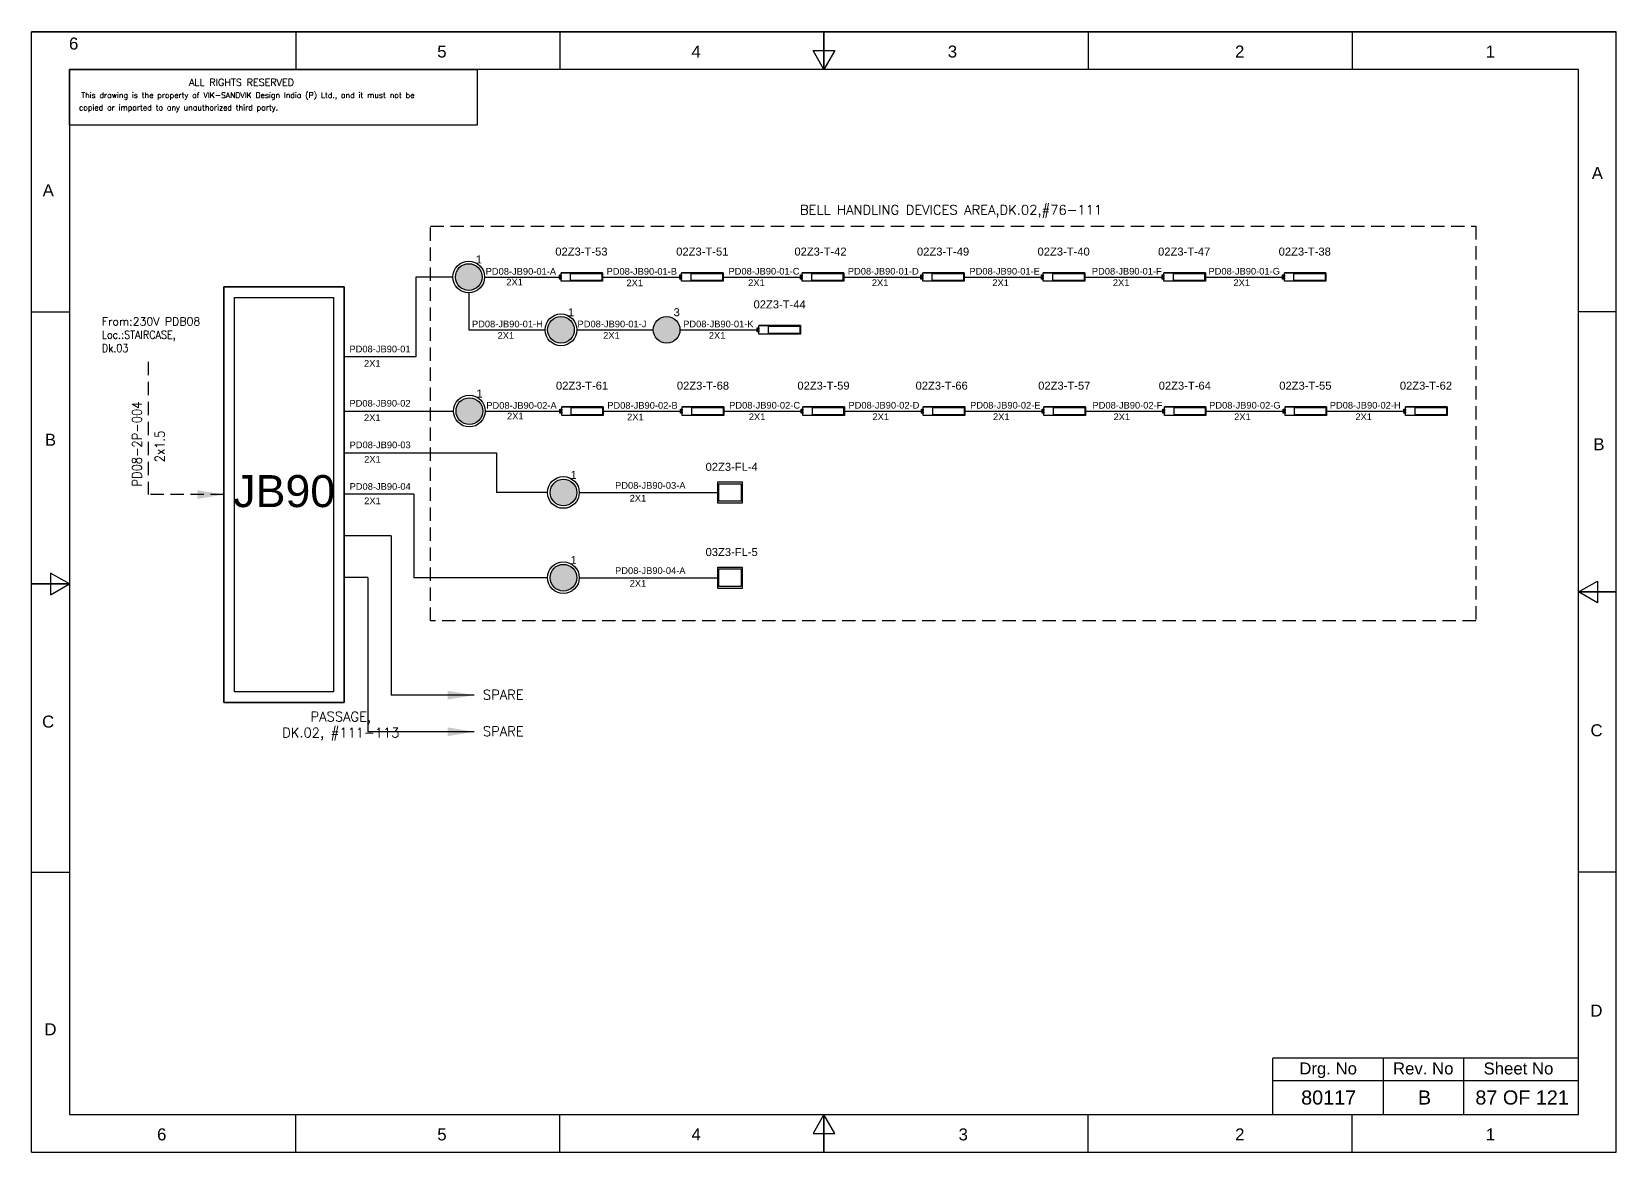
# Model space of a CAD drawing. Header units: inches. Extents: x -3311 to 1429, y -713 to 2436.
# Drawn here: x -2320.5 to -2023.5, y -152.6 to 57.4 of the extents above; entities that cross this region are included whole.
import ezdxf
from ezdxf.enums import TextEntityAlignment as Align

# ---------------------------------------------------------------- set-up
doc = ezdxf.new("R2010")
doc.units = ezdxf.units.IN
doc.linetypes.add('HIDDEN', pattern=[0.375, 0.25, -0.125])
doc.linetypes.add('SOLID', pattern=[0])
for name, color, linetype, lineweight in [('ELEC_TXT-025', 1, 'Continuous', 25), ('HEL-025', 1, 'Continuous', 25), ('HEL-035', 2, 'Continuous', 35)]:
    doc.layers.add(name, color=color, linetype=linetype, lineweight=lineweight)
doc.layers.add('LINE', color=3, linetype='SOLID')
doc.styles.add('_NORMAL', font='arial.ttf')
doc.styles.add('ROMANS', font='simplex.shx', dxfattribs={"width": 0.88})
doc.styles.get("Standard").update_dxf_attribs({"font": 'arial.ttf'})
doc.dimstyles.get("Standard").update_dxf_attribs({"dimtxt": 0.18, "dimasz": 0.18, "dimexe": 0.18, "dimexo": 0.0625, "dimgap": 0.09, "dimtad": 0, "dimtih": 1, "dimtoh": 1, "dimdec": 4, "dimzin": 0, "dimdsep": 46, "dimtxsty": 'Standard', "dimcen": 0.09, "dimadec": 0, "dimazin": 0, "dimtfac": 1, "dimtdec": 4, "dimtofl": 0, "dimtmove": 0, "dimatfit": 3, "dimfxl": 1, "dimtolj": 1, "dimtzin": 0, "dimarcsym": 0})

# ---------------------------------------------------------------- blocks, each defined once
blk = doc.blocks.new('fr')
at = {"color": 7, "linetype": 'Continuous'}
for p, q in [((33763.99, 4500.4), (33466.99, 4500.4)), ((33466.99, 4500.4), (33763.99, 4500.4)), ((33466.99, 4290.33), (33466.99, 4500.4)), ((33516.49, 4500.4), (33516.49, 4493.33)), ((33565.99, 4500.4), (33565.99, 4493.33)), ((33615.49, 4500.4), (33615.49, 4493.33)), ((33615.49, 4493.33), (33615.49, 4500.4)), ((33615.49, 4500.4), (33615.49, 4493.33)), ((33664.99, 4500.4), (33664.99, 4493.33)), ((33714.49, 4500.4), (33714.49, 4493.33)), ((33763.99, 4290.33), (33763.99, 4500.4)), ((33763.99, 4290.33), (33763.99, 4500.4)), ((33615.49, 4493.33), (33613.45, 4496.87)), ((33613.45, 4496.87), (33617.53, 4496.87)), ((33617.53, 4496.87), (33615.49, 4493.33)), ((33756.92, 4493.33), (33474.06, 4493.33)), ((33474.06, 4493.33), (33474.06, 4297.41)), ((33756.92, 4297.41), (33756.92, 4493.33)), ((33466.99, 4447.89), (33474.06, 4447.89)), ((33763.99, 4447.89), (33756.92, 4447.89)), ((33474.06, 4396.87), (33470.53, 4398.91)), ((33470.53, 4398.91), (33470.53, 4394.83)), ((33466.99, 4396.87), (33474.06, 4396.87)), ((33474.06, 4396.87), (33466.99, 4396.87)), ((33466.99, 4396.87), (33474.06, 4396.87)), ((33470.53, 4394.83), (33474.06, 4396.87)), ((33756.92, 4395.37), (33760.45, 4397.41)), ((33760.45, 4397.41), (33760.45, 4393.33)), ((33763.99, 4395.37), (33756.92, 4395.37)), ((33760.45, 4393.33), (33756.92, 4395.37)), ((33756.92, 4395.37), (33763.99, 4395.37)), ((33763.99, 4395.37), (33756.92, 4395.37)), ((33466.99, 4342.85), (33474.06, 4342.85)), ((33763.99, 4342.85), (33756.92, 4342.85)), ((33474.06, 4297.41), (33756.92, 4297.41)), ((33516.49, 4290.33), (33516.49, 4297.41)), ((33565.99, 4290.33), (33565.99, 4297.41)), ((33615.49, 4297.41), (33613.45, 4293.87)), ((33615.49, 4290.33), (33615.49, 4297.41)), ((33617.53, 4293.87), (33615.49, 4297.41)), ((33615.49, 4297.41), (33615.49, 4290.33)), ((33615.49, 4290.33), (33615.49, 4297.41)), ((33664.99, 4290.33), (33664.99, 4297.41)), ((33714.49, 4290.33), (33714.49, 4297.41)), ((33613.45, 4293.87), (33617.53, 4293.87)), ((33466.99, 4290.33), (33763.99, 4290.33)), ((33466.99, 4290.33), (33763.99, 4290.33))]:
    blk.add_line(p, q, dxfattribs=at)
at = {"color": 7, "style": '_NORMAL'}
for s, p in [('6', (33474.86, 4498.18)), ('5', (33543.88, 4496.68)), ('4', (33591.52, 4496.68)), ('3', (33639.57, 4496.68)), ('2', (33693.41, 4496.68)), ('1', (33740.39, 4496.68)), ('A', (33760.45, 4473.88)), ('A', (33470.1, 4470.68)), ('B', (33470.52, 4423.9)), ('B', (33760.74, 4423.06)), ('C', (33470.08, 4371.07)), ('C', (33760.29, 4369.44)), ('D', (33760.27, 4316.89)), ('D', (33470.51, 4313.39)), ('6', (33491.37, 4293.69)), ('5', (33543.89, 4293.69)), ('4', (33591.53, 4293.69)), ('3', (33641.59, 4293.69)), ('2', (33693.43, 4293.69)), ('1', (33740.41, 4293.69))]:
    blk.add_text(s, height=2.25, dxfattribs=at).set_placement(p, align=Align.MIDDLE_CENTER)
blk = doc.blocks.new('A$C4BAD7D21')
at = {"layer": 'HEL-025'}
blk.add_lwpolyline([(-34000, 0), (-34000, 2086), (-18714, 2086), (-18714, 0)], close=True, dxfattribs=at)
at = {"layer": 'HEL-025', "style": 'ROMANS'}
for s, p in [('This drawing is the property of VIK-SANDVIK Design India (P) Ltd., and it must not be', (-33558, 1016)), (' copied or imparted to any unauthorized third party.', (-33785, 550))]:
    blk.add_text(s, height=210, dxfattribs=at).set_placement(p)
at = {"layer": 'HEL-035', "style": 'ROMANS'}
blk.add_text('     ALL RIGHTS RESERVED', height=262.5, dxfattribs=at).set_placement((-30497, 1476))
blk = doc.blocks.new('FIXED_KEY_SWITCH')
h = blk.add_hatch(color=1)
h.dxf.hatch_style = 1
edge = h.paths.add_edge_path()
edge.add_arc((848.13, 1737.46), 2.5, 0, 360)
at = {"color": 1}
blk.add_circle((848.13, 1737.46), 2.5, dxfattribs=at)
at = {"color": 7, "insert": (849.44, 1741.5), "char_height": 1.5, "attachment_point": 1, "style": '_NORMAL'}
blk.add_mtext_dynamic_manual_height_columns('1', width=1.5, gutter_width=7.5, heights=[0], dxfattribs=at)
blk = doc.blocks.new('SWT')
blk.add_blockref('FIXED_KEY_SWITCH', (0, 0))
blk.add_attdef('TAG_NO', (844.55, 1741.11), '', height=1.5)
blk = doc.blocks.new('2A')
at = {"color": 7, "lineweight": -3, "ltscale": 2.5}
blk.add_line((790.02, 1997.62, -0.03), (782.23, 1997.62, -0.03), dxfattribs=at)
at = {"color": 7, "lineweight": -3, "ltscale": 2.5, "elevation": -0.03}
for points in [[(781.91, 1997.21), (782.23, 1997.21), (782.23, 1996.94), (781.91, 1996.94)], [(781.91, 1996.7), (782.23, 1996.7), (782.23, 1996.44), (781.91, 1996.44)], [(782.23, 1997.62), (790.02, 1997.62), (790.02, 1996.02), (782.23, 1996.02)], [(784.03, 1997.5), (789.88, 1997.5), (789.88, 1996.14), (784.03, 1996.14)]]:
    blk.add_lwpolyline(points, close=True, dxfattribs=at)
blk = doc.blocks.new('LED TUBE LIGHT 30W')
blk.add_blockref('2A', (179.91, -357.89))
blk.add_attdef('TAG_NO.', (962.52, 1642.97), '', height=1.5)
blk = doc.blocks.new('13')
for points in [[(436.88, 1959.44), (441.46, 1959.44), (441.46, 1955.44), (436.88, 1955.44)], [(437.07, 1959.08), (441.26, 1959.08), (441.26, 1955.8), (437.07, 1955.8)]]:
    blk.add_lwpolyline(points, close=True)
blk = doc.blocks.new('LED FLOOD LIGHT 100W')
blk.add_blockref('13', (5123.55, -712.19))
blk.add_attdef('TAG_NO', (5558.98, 1249.67), '', height=1.5)
blk = doc.blocks.new('LHS_SWITCH')
h = blk.add_hatch(color=1)
h.dxf.hatch_style = 1
edge = h.paths.add_edge_path()
edge.add_arc((2067.22, 3641.35), 2, 0, 360)
at = {"color": 1}
blk.add_circle((2067.22, 3641.35), 2, dxfattribs=at)
at = {"color": 7, "insert": (2068.26, 3644.59), "char_height": 1.2, "attachment_point": 1, "style": '_NORMAL'}
blk.add_mtext_dynamic_manual_height_columns('3', width=1.5, gutter_width=7.5, heights=[0], dxfattribs=at)

msp = doc.modelspace()

# ---------------------------------------------------------------- linework, layer by layer
for p, q in [((-2248.52, 11.44), (-2248.52, -3.52)), ((-2241.57, 11.44), (-2248.52, 11.44)), ((-2233.41, -21.49), (-2233.41, -28.95)), ((-2248.87, -29.29), (-2261.93, -29.29)), ((-2248.87, -29.29), (-2248.87, -44.92)), ((-2223.81, -28.95), (-2233.41, -28.95)), ((-2253.11, -37.1), (-2261.93, -37.1)), ((-2253.11, -37.1), (-2253.11, -66.95)), ((-2257.51, -44.9), (-2261.93, -44.9)), ((-2257.51, -44.9), (-2257.51, -73.81)), ((-2223.81, -44.92), (-2248.87, -44.92))]:
    msp.add_line(p, q)
at = {"color": 7, "linetype": 'Continuous'}
for p, q in [((-2030.58, -134.97), (-2087.9, -134.97)), ((-2087.9, -145.57), (-2087.9, -134.97)), ((-2067.12, -145.57), (-2067.12, -134.97)), ((-2052.11, -145.57), (-2052.11, -134.97)), ((-2087.9, -139.15), (-2030.58, -139.15))]:
    msp.add_line(p, q, dxfattribs=at)
at = {"linetype": 'HIDDEN', "ltscale": 10}
msp.add_lwpolyline([(-2245.73, 20.98), (-2049.83, 20.98), (-2049.83, -53), (-2245.73, -53)], close=True, dxfattribs=at)
msp.add_lwpolyline([(-2298.69, -4.47), (-2298.69, -29.34)], dxfattribs=at)
at = {"layer": 'LINE', "color": 0}
for p, q in [((-2284.48, 9.61), (-2284.48, -68.29)), ((-2261.93, 9.61), (-2284.48, 9.61)), ((-2261.93, -68.29), (-2261.93, 9.61)), ((-2235.62, 11.44), (-2221.3, 11.44)), ((-2213.5, 11.44), (-2198.7, 11.44)), ((-2190.9, 11.44), (-2176.11, 11.44)), ((-2168.31, 11.44), (-2153.51, 11.44)), ((-2145.72, 11.44), (-2130.92, 11.44)), ((-2123.12, 11.44), (-2108.33, 11.44)), ((-2100.53, 11.44), (-2085.73, 11.44)), ((-2238.59, 8.46), (-2238.59, 1.54)), ((-2238.59, 1.54), (-2224.27, 1.54)), ((-2218.32, 1.54), (-2204, 1.54)), ((-2199, 1.54), (-2184.21, 1.54)), ((-2248.52, -3.52), (-2261.93, -3.52)), ((-2261.93, -13.69), (-2241.45, -13.69)), ((-2235.5, -13.69), (-2221.18, -13.69)), ((-2213.38, -13.69), (-2198.58, -13.69)), ((-2190.78, -13.69), (-2175.99, -13.69)), ((-2168.19, -13.69), (-2153.39, -13.69)), ((-2145.59, -13.69), (-2130.8, -13.69)), ((-2123, -13.69), (-2108.21, -13.69)), ((-2100.41, -13.69), (-2085.61, -13.69)), ((-2077.81, -13.69), (-2063.02, -13.69)), ((-2261.9, -21.49), (-2233.41, -21.49)), ((-2217.86, -28.95), (-2191.91, -28.95)), ((-2217.86, -44.92), (-2191.91, -44.92)), ((-2284.48, -68.29), (-2261.93, -68.29))]:
    msp.add_line(p, q, dxfattribs=at)
for points in [[(-2284.48, 9.61), (-2261.93, 9.61), (-2261.93, -68.29), (-2284.48, -68.29)], [(-2282.48, 7.61), (-2263.93, 7.61), (-2263.93, -66.29), (-2282.48, -66.29)]]:
    msp.add_lwpolyline(points, close=True, dxfattribs=at)
for centre in [(-2238.59, 11.44), (-2221.3, 1.54), (-2238.47, -13.69), (-2220.84, -28.95), (-2220.84, -44.92)]:
    msp.add_circle(centre, 2.97, dxfattribs=at)

# ---------------------------------------------------------------- block references
for name, p in [('fr', (-35787.5, -4442.97)), ('SWT', (-3086.72, -1726.02)), ('SWT', (-3069.43, -1735.92)), ('SWT', (-3086.6, -1751.15)), ('SWT', (-3068.97, -1766.41)), ('SWT', (-3068.97, -1782.38))]:
    msp.add_blockref(name, p)
ref = msp.add_blockref('LED TUBE LIGHT 30W', (-3183.43, -1627.49, 0.03))
ref.add_attrib('TAG_NO.', '02Z3-T-53', (-2222.36, 15.46, 0.03), dxfattribs={"height": 1.5})
ref = msp.add_blockref('LED TUBE LIGHT 30W', (-3160.83, -1627.49, 0.03))
ref.add_attrib('TAG_NO.', '02Z3-T-51', (-2199.7, 15.46, 0.03), dxfattribs={"height": 1.5})
ref = msp.add_blockref('LED TUBE LIGHT 30W', (-3138.24, -1627.49, 0.03))
ref.add_attrib('TAG_NO.', '02Z3-T-42', (-2177.55, 15.46, 0.03), dxfattribs={"height": 1.5})
ref = msp.add_blockref('LED TUBE LIGHT 30W', (-3115.65, -1627.49, 0.03))
ref.add_attrib('TAG_NO.', '02Z3-T-49', (-2154.58, 15.46, 0.03), dxfattribs={"height": 1.5})
ref = msp.add_blockref('LED TUBE LIGHT 30W', (-3093.05, -1627.49, 0.03))
ref.add_attrib('TAG_NO.', '02Z3-T-40', (-2131.98, 15.46, 0.03), dxfattribs={"height": 1.5})
ref = msp.add_blockref('LED TUBE LIGHT 30W', (-3070.46, -1627.49, 0.03))
ref.add_attrib('TAG_NO.', '02Z3-T-47', (-2109.39, 15.46, 0.03), dxfattribs={"height": 1.5})
ref = msp.add_blockref('LED TUBE LIGHT 30W', (-3047.86, -1627.49, 0.05))
ref.add_attrib('TAG_NO.', '02Z3-T-38', (-2086.79, 15.46, 0.05), dxfattribs={"height": 1.5})
ref = msp.add_blockref('LED TUBE LIGHT 30W', (-3146.34, -1637.39, 0.03))
ref.add_attrib('TAG_NO.', '02Z3-T-44', (-2185.21, 5.56, 0.03), dxfattribs={"height": 1.5})
ref = msp.add_blockref('LED TUBE LIGHT 30W', (-3183.31, -1652.62, 0.03))
ref.add_attrib('TAG_NO.', '02Z3-T-61', (-2222.24, -9.67, 0.03), dxfattribs={"height": 1.5})
ref = msp.add_blockref('LED TUBE LIGHT 30W', (-3160.71, -1652.62, 0.03))
ref.add_attrib('TAG_NO.', '02Z3-T-68', (-2199.58, -9.67, 0.03), dxfattribs={"height": 1.5})
ref = msp.add_blockref('LED TUBE LIGHT 30W', (-3138.12, -1652.62, 0.03))
ref.add_attrib('TAG_NO.', '02Z3-T-59', (-2176.99, -9.67, 0.03), dxfattribs={"height": 1.5})
ref = msp.add_blockref('LED TUBE LIGHT 30W', (-3115.53, -1652.62, 0.03))
ref.add_attrib('TAG_NO.', '02Z3-T-66', (-2154.84, -9.67, 0.03), dxfattribs={"height": 1.5})
ref = msp.add_blockref('LED TUBE LIGHT 30W', (-3092.93, -1652.62, 0.03))
ref.add_attrib('TAG_NO.', '02Z3-T-57', (-2131.86, -9.67, 0.03), dxfattribs={"height": 1.5})
ref = msp.add_blockref('LED TUBE LIGHT 30W', (-3070.34, -1652.62, 0.03))
ref.add_attrib('TAG_NO.', '02Z3-T-64', (-2109.27, -9.67, 0.03), dxfattribs={"height": 1.5})
ref = msp.add_blockref('LED TUBE LIGHT 30W', (-3047.74, -1652.62, 0.03))
ref.add_attrib('TAG_NO.', '02Z3-T-55', (-2086.67, -9.67, 0.03), dxfattribs={"height": 1.5})
ref = msp.add_blockref('LED TUBE LIGHT 30W', (-3025.15, -1652.62, 0.05))
ref.add_attrib('TAG_NO.', '02Z3-T-62', (-2064.08, -9.67, 0.05), dxfattribs={"height": 1.5})
ref = msp.add_blockref('LED FLOOD LIGHT 100W', (-7752.33, -1274.2))
ref.add_attrib('TAG_NO', '02Z3-FL-4', (-2194.2, -24.89), dxfattribs={"height": 1.5})
ref = msp.add_blockref('LED FLOOD LIGHT 100W', (-7752.33, -1290.17))
ref.add_attrib('TAG_NO', '03Z3-FL-5', (-2194.2, -40.86), dxfattribs={"height": 1.5})
at = {"layer": 'ELEC_TXT-025', "color": 0, "xscale": 0.005, "yscale": 0.005, "zscale": 0.005}
msp.add_blockref('A$C4BAD7D21', (-2143.43, 39.93), dxfattribs=at)
at = {"layer": 'LINE', "color": 7, "xscale": 1.25, "yscale": 1.25, "zscale": 1.25}
msp.add_blockref('LHS_SWITCH', (-4785.52, -4550.15), dxfattribs=at)

# ---------------------------------------------------------------- texts
at = {"color": 7}
for s, p in [('PD08-JB90-01-A', (-2235.42, 11.87, 0.03)), ('PD08-JB90-01-B', (-2212.76, 11.87, 0.03)), ('PD08-JB90-01-C', (-2189.9, 11.9, 0.08)), ('PD08-JB90-01-D', (-2167.54, 11.9, 0.11)), ('PD08-JB90-01-E', (-2144.74, 11.9, 0.14)), ('PD08-JB90-01-F', (-2121.8, 11.9, 0.16)), ('PD08-JB90-01-G', (-2099.94, 11.9, 0.16)), ('2X1', (-2231.54, 9.88)), ('2X1', (-2209.03, 9.72, -0.03)), ('2X1', (-2186.22, 9.75)), ('2X1', (-2163.04, 9.75)), ('2X1', (-2140.45, 9.75)), ('2X1', (-2117.86, 9.75)), ('2X1', (-2095.26, 9.75)), ('PD08-JB90-01-H', (-2237.99, 2.01, 0.16)), ('PD08-JB90-01-J', (-2218.2, 2.01, 0.16)), ('PD08-JB90-01-K', (-2198.4, 2.01, 0.16)), ('2X1', (-2233.19, -0.14)), ('2X1', (-2213.4, -0.14)), ('2X1', (-2193.6, -0.14)), ('PD08-JB90-01', (-2260.95, -2.68)), ('2X1', (-2258.22, -5.38)), ('PD08-JB90-02', (-2260.95, -12.85)), ('2X1', (-2258.22, -15.54)), ('PD08-JB90-02-A', (-2235.3, -13.25, 0.03)), ('2X1', (-2231.42, -15.25)), ('PD08-JB90-02-B', (-2212.63, -13.25, 0.03)), ('2X1', (-2208.91, -15.41, -0.03)), ('PD08-JB90-02-C', (-2189.78, -13.22, 0.08)), ('2X1', (-2186.1, -15.38)), ('PD08-JB90-02-D', (-2167.42, -13.22, 0.11)), ('2X1', (-2162.92, -15.38)), ('PD08-JB90-02-E', (-2144.62, -13.22, 0.14)), ('2X1', (-2140.33, -15.38)), ('PD08-JB90-02-F', (-2121.68, -13.22, 0.16)), ('2X1', (-2117.74, -15.38)), ('PD08-JB90-02-G', (-2099.82, -13.22, 0.16)), ('2X1', (-2095.14, -15.38)), ('PD08-JB90-02-H', (-2077.21, -13.22, 0.16)), ('2X1', (-2072.41, -15.38)), ('PD08-JB90-03', (-2260.92, -20.65)), ('2X1', (-2258.19, -23.35)), ('PD08-JB90-04', (-2260.92, -28.45)), ('PD08-JB90-03-A', (-2211.16, -28.25, 0.08)), ('2X1', (-2208.43, -30.65)), ('2X1', (-2258.19, -31.15)), ('PD08-JB90-04-A', (-2211.16, -44.22, 0.08)), ('2X1', (-2208.43, -46.62))]:
    msp.add_text(s, height=1.25, dxfattribs=at).set_placement(p)
at = {"color": 7, "lineweight": 30}
msp.add_text('JB90 ', height=6, dxfattribs=at).set_placement((-2272.01, -28.69), align=Align.MIDDLE_CENTER)
at = {"color": 7}
for s, height, p in [('Drg. No', 2.246, (-2077.52, -136.92)), ('Rev. No', 2.246, (-2059.69, -136.92)), ('Sheet No', 2.246, (-2041.84, -136.92)), ('80117', 2.653, (-2077.42, -142.36)), ('B', 2.65, (-2059.45, -142.36)), ('87 OF 121', 2.653, (-2041.16, -142.36))]:
    msp.add_text(s, height=height, dxfattribs=at).set_placement(p, align=Align.MIDDLE_CENTER)
at = {"color": 7, "char_height": 1.8, "attachment_point": 1, "style": '_NORMAL'}
for s, insert, width in [('{\\Fromans|c0;\\C2;BELL HANDLING DEVICES AREA,DK.02,#76-111}', (-2176.51, 24.94, 0.22), 74.3987), ('{\\Fromans|c0;\\C2;SPARE}', (-2235.93, -65.96), 8.1658), ('{\\Fromans|c0;\\C2;SPARE}', (-2235.93, -72.81), 8.1658)]:
    msp.add_mtext(s, dxfattribs=dict(at, insert=insert, width=width))
at = {"color": 7, "insert": (-2307.36, 3.87), "char_height": 1.5, "width": 36.8884, "attachment_point": 1}
msp.add_mtext('{\\Fromans|c0;\\C2;From:230V PDB08 \\P\\Fsimplex|c0;\\W0.88;Loc.:STAIRCASE,      \\PDk.03}', dxfattribs=at)
at = {"color": 7, "insert": (-2301.68, -27.85), "char_height": 1.8, "width": 17.1296, "attachment_point": 1, "rotation": 90, "style": '_NORMAL'}
msp.add_mtext('{\\Fromans|c0;\\W0.88;PD08-2P-004}', dxfattribs=at)
at = {"color": 7, "insert": (-2297.41, -23.29), "char_height": 1.8, "attachment_point": 1, "rotation": 90, "style": '_NORMAL'}
msp.add_mtext('{\\Fsimplex|c0;\\W0.88;2x1.5}', dxfattribs=at)
at = {"color": 7, "insert": (-2273.57, -70.06), "char_height": 1.8, "attachment_point": 1, "style": '_NORMAL'}
msp.add_mtext('\\pxqc;{\\Fromans|c0;\\C2;PASSAGE, \\PDK.02, #111-113}', dxfattribs=at)

# ---------------------------------------------------------------- leaders
at = {"linetype": 'HIDDEN', "ltscale": 10}
msp.add_leader([(-2284.48, -29.34), (-2298.69, -29.34)], dimstyle='Standard', override={"dimasz": 5, "dimarcsym": 1}, dxfattribs=at)
for points in [[(-2237.55, -66.95), (-2253.11, -66.95)], [(-2237.55, -73.81), (-2257.51, -73.81)]]:
    msp.add_leader(points, dimstyle='Standard', override={"dimasz": 5, "dimarcsym": 1})

doc.saveas('drawing.dxf')
